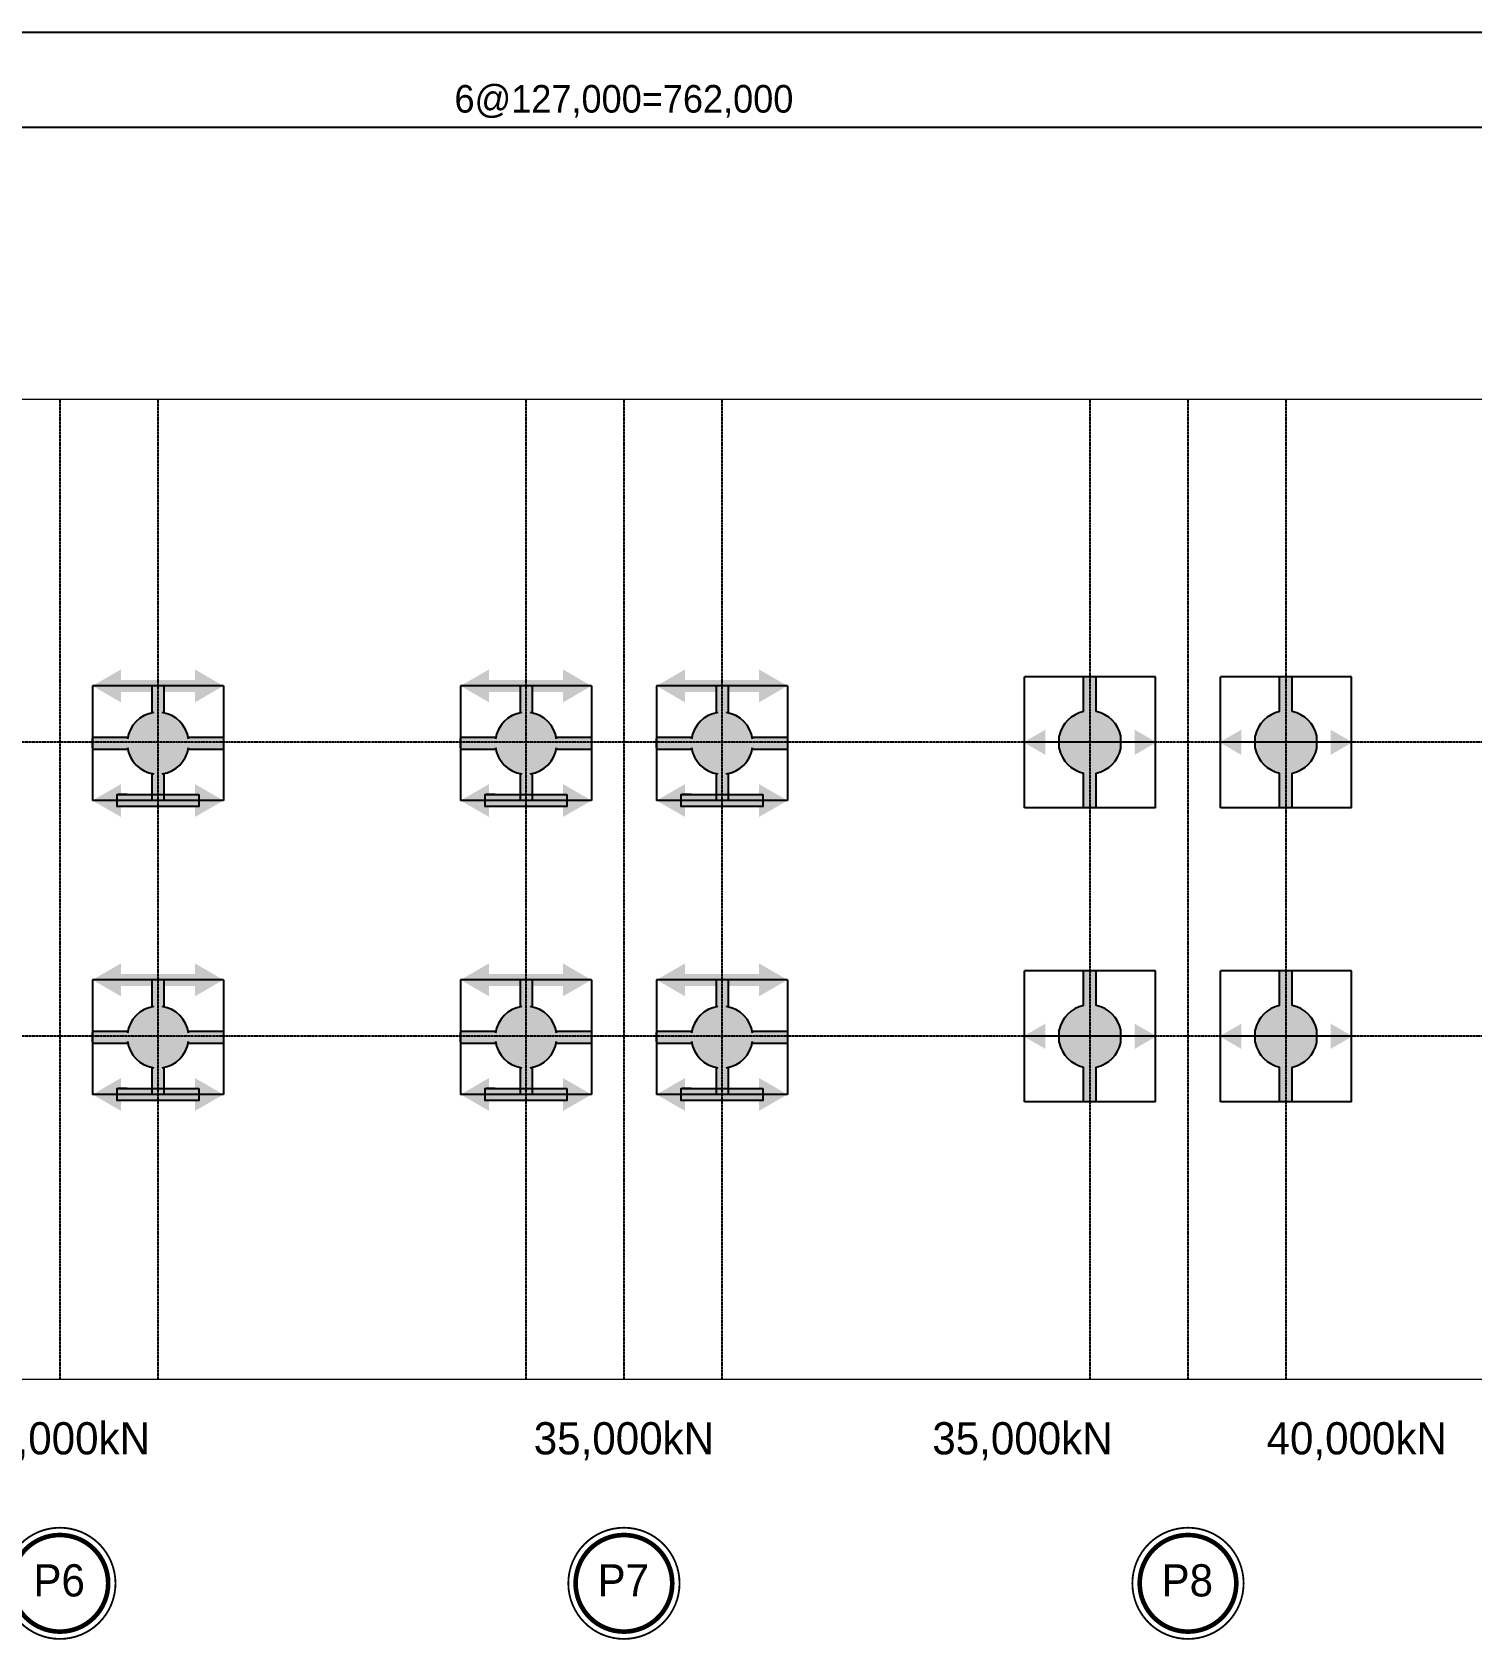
# Model space of a CAD drawing. Header units: millimetres. Extents: x 0 to 253461, y 0 to 44491.
# Drawn here: x 42491 to 58137, y 23949 to 41424 of the extents above; entities that cross this region are included whole.
import ezdxf
from ezdxf.enums import TextEntityAlignment as Align

# ---------------------------------------------------------------- set-up
doc = ezdxf.new("R2010")
doc.units = ezdxf.units.MM
doc.header["$LTSCALE"] = 8
doc.linetypes.add('A-CENTR01', pattern=[2, 1.25, -0.25, 0.25, -0.25])
for name, color, linetype in [('CS-CNTL', 1, 'A-CENTR01'), ('CS-DIML', 1, 'Continuous'), ('CS-DIMT', 3, 'Continuous'), ('CS-LEAD', 1, 'Continuous'), ('CS-PATT', 1, 'Continuous'), ('CS-SYMB', 3, 'Continuous')]:
    doc.layers.add(name, color=color, linetype=linetype)
doc.layers.add('CS-CONC-MAJR', color=4, linetype='Continuous', lineweight=0)
doc.styles.add('-윤고딕150', font='')
doc.styles.add('윤고딕150', font='')
doc.styles.get('-윤고딕150').set_extended_font_data('Dotum')
doc.styles.get('윤고딕150').set_extended_font_data('Dotum')

msp = doc.modelspace()

# ---------------------------------------------------------------- hatches: boundary and pattern name
at = {"layer": 'CS-PATT'}
h = msp.add_hatch(color=256, dxfattribs=at)
h.paths.add_polyline_path([(44124.42951406189, 33899.29325118694, 0.1817326972015464), (43923.87977241444, 34023.7126617362), (43923.87977241444, 34317.80632064792), (43793.42072823556, 34317.806320647), (43793.42072823557, 34023.71266173627, 0.3036810735635769), (43529.66654978827, 33759.95848328681), (43146.909650112, 33759.95848328678), (43146.909650112, 33629.49943910824), (43529.66654978934, 33629.49943910822, 0.1475431865697255), (43620.61551571565, 33458.45659529614)])
h.paths.add_polyline_path([(44187.63395086143, 33629.49943911367), (44570.39085053999, 33629.49943911367), (44570.39085053999, 33759.95848329223), (44187.63395086033, 33759.95848329223, 0.1155701980544457), (44124.42951406189, 33899.29325118694), (43620.61551571565, 33458.45659529614, 0.1494419787368781), (43793.42072823556, 33365.7452606642), (43793.42072823556, 33136.77340642337), (43923.87977241442, 33136.77340642417), (43923.8797724144, 33365.74526066425, 0.3036810735633546)])
for points in [[(44301.26784637529, 34382.92812530405), (44301.26784637529, 34252.68451599612), (43416.03265415853, 34252.68451599068), (43416.03265415853, 34382.92812529861)], [(48301.26784637506, 34382.92812530405), (48301.26784637506, 34252.68451599612), (47416.0326541583, 34252.68451599068), (47416.0326541583, 34382.92812529861)], [(50431.26784637529, 34382.92812530405), (50431.26784637529, 34252.68451599612), (49546.03265415853, 34252.68451599068), (49546.03265415853, 34382.92812529861)], [(54322.13391286157, 33773.34837140115, 0.2998486502418532), (54056.2942695147, 34039.18801474785), (54056.29426951325, 34416.29185206646), (53918.7000304306, 34416.29185206587), (53918.70003043207, 34039.1880147474, 0.2998486502386376), (53652.86038708787, 33773.34837140275), (53652.86038708787, 33635.75413231881, 0.2998486502409599), (53918.70003043472, 33369.91448897342), (53918.7000304356, 32992.81065164378), (54056.29426951853, 32992.8106516435), (54056.29426951766, 33369.91448897414, 0.2998486502422112), (54322.13391286245, 33635.75413232351)], [(56452.13391286157, 33773.34837140115, 0.2998486502418532), (56186.2942695147, 34039.18801474785), (56186.29426951325, 34416.29185206646), (56048.7000304306, 34416.29185206587), (56048.70003043207, 34039.1880147474, 0.2998486502386376), (55782.86038708787, 33773.34837140275), (55782.86038708787, 33635.75413231881, 0.2998486502409599), (56048.70003043472, 33369.91448897342), (56048.7000304356, 32992.81065164378), (56186.29426951853, 32992.8106516435), (56186.29426951766, 33369.91448897414, 0.2998486502422112), (56452.13391286245, 33635.75413232351)], [(44301.26784643409, 33136.77340642649), (44301.26784643409, 33006.52979711855), (43416.03265421733, 33006.52979711311), (43416.03265421733, 33136.77340642105)], [(48301.26784643385, 33136.77340642649), (48301.26784643385, 33006.52979711855), (47416.0326542171, 33006.52979711311), (47416.0326542171, 33136.77340642105)], [(50431.26784643409, 33136.77340642649), (50431.26784643409, 33006.52979711855), (49546.03265421733, 33006.52979711311), (49546.03265421733, 33136.77340642105)], [(44301.26784637529, 31187.92812530405), (44301.26784637529, 31057.68451599612), (43416.03265415853, 31057.68451599068), (43416.03265415853, 31187.92812529861)], [(48301.26784637506, 31187.92812530405), (48301.26784637506, 31057.68451599612), (47416.0326541583, 31057.68451599068), (47416.0326541583, 31187.92812529861)], [(50431.26784637529, 31187.92812530405), (50431.26784637529, 31057.68451599612), (49546.03265415853, 31057.68451599068), (49546.03265415853, 31187.92812529861)], [(54322.13391286157, 30578.34837140109, 0.2998486502418532), (54056.2942695147, 30844.18801474779), (54056.29426951325, 31221.2918520664), (53918.7000304306, 31221.29185206581), (53918.70003043207, 30844.18801474734, 0.2998486502386376), (53652.86038708787, 30578.3483714027), (53652.86038708787, 30440.75413231875, 0.2998486502409599), (53918.70003043472, 30174.91448897337), (53918.7000304356, 29797.81065164373), (54056.29426951853, 29797.81065164344), (54056.29426951766, 30174.91448897409, 0.2998486502422112), (54322.13391286245, 30440.75413232345)], [(56452.13391286157, 30578.34837140109, 0.2998486502418532), (56186.2942695147, 30844.18801474779), (56186.29426951325, 31221.2918520664), (56048.7000304306, 31221.29185206581), (56048.70003043207, 30844.18801474734, 0.2998486502386376), (55782.86038708787, 30578.3483714027), (55782.86038708787, 30440.75413231875, 0.2998486502409599), (56048.70003043472, 30174.91448897337), (56048.7000304356, 29797.81065164373), (56186.29426951853, 29797.81065164344), (56186.29426951766, 30174.91448897409, 0.2998486502422112), (56452.13391286245, 30440.75413232345)], [(44301.26784643409, 29941.77340642649), (44301.26784643409, 29811.52979711855), (43416.03265421733, 29811.52979711311), (43416.03265421733, 29941.77340642105)], [(48301.26784643385, 29941.77340642649), (48301.26784643385, 29811.52979711855), (47416.0326542171, 29811.52979711311), (47416.0326542171, 29941.77340642105)], [(50431.26784643409, 29941.77340642649), (50431.26784643409, 29811.52979711855), (49546.03265421733, 29811.52979711311), (49546.03265421733, 29941.77340642105)]]:
    msp.add_hatch(color=256, dxfattribs=at).paths.add_polyline_path(points)
h = msp.add_hatch(color=256, dxfattribs=at)
h.paths.add_polyline_path([(48124.42951406166, 33899.29325118694, 0.1817326972015464), (47923.87977241421, 34023.7126617362), (47923.87977241421, 34317.80632064792), (47793.42072823532, 34317.806320647), (47793.42072823534, 34023.71266173627, 0.3036810735635769), (47529.66654978804, 33759.95848328681), (47146.90965011177, 33759.95848328678), (47146.90965011177, 33629.49943910824), (47529.66654978911, 33629.49943910822, 0.1475431865697255), (47620.61551571542, 33458.45659529614)])
h.paths.add_polyline_path([(48187.63395086119, 33629.49943911367), (48570.39085053976, 33629.49943911367), (48570.39085053976, 33759.95848329223), (48187.63395086009, 33759.95848329223, 0.1155701980544457), (48124.42951406166, 33899.29325118694), (47620.61551571542, 33458.45659529614, 0.1494419787368781), (47793.42072823532, 33365.7452606642), (47793.42072823532, 33136.77340642337), (47923.87977241419, 33136.77340642417), (47923.87977241417, 33365.74526066425, 0.3036810735633546)])
h = msp.add_hatch(color=256, dxfattribs=at)
h.paths.add_polyline_path([(50254.42951406189, 33899.29325118694, 0.1817326972015464), (50053.87977241444, 34023.7126617362), (50053.87977241444, 34317.80632064792), (49923.42072823556, 34317.806320647), (49923.42072823557, 34023.71266173627, 0.3036810735635769), (49659.66654978827, 33759.95848328681), (49276.909650112, 33759.95848328678), (49276.909650112, 33629.49943910824), (49659.66654978934, 33629.49943910822, 0.1475431865697255), (49750.61551571565, 33458.45659529614)])
h.paths.add_polyline_path([(50317.63395086143, 33629.49943911367), (50700.39085053999, 33629.49943911367), (50700.39085053999, 33759.95848329223), (50317.63395086033, 33759.95848329223, 0.1155701980544457), (50254.42951406189, 33899.29325118694), (49750.61551571565, 33458.45659529614, 0.1494419787368781), (49923.42072823556, 33365.7452606642), (49923.42072823556, 33136.77340642337), (50053.87977241442, 33136.77340642417), (50053.8797724144, 33365.74526066425, 0.3036810735633546)])
h = msp.add_hatch(color=256, dxfattribs=at)
h.paths.add_polyline_path([(44124.42951406189, 30704.29325118694, 0.1817326972015464), (43923.87977241444, 30828.7126617362), (43923.87977241444, 31122.80632064792), (43793.42072823556, 31122.806320647), (43793.42072823557, 30828.71266173627, 0.3036810735635769), (43529.66654978827, 30564.95848328681), (43146.909650112, 30564.95848328678), (43146.909650112, 30434.49943910824), (43529.66654978934, 30434.49943910822, 0.1475431865697255), (43620.61551571565, 30263.45659529614)])
h.paths.add_polyline_path([(44187.63395086143, 30434.49943911367), (44570.39085053999, 30434.49943911367), (44570.39085053999, 30564.95848329223), (44187.63395086033, 30564.95848329223, 0.1155701980544457), (44124.42951406189, 30704.29325118694), (43620.61551571565, 30263.45659529614, 0.1494419787368781), (43793.42072823556, 30170.7452606642), (43793.42072823556, 29941.77340642337), (43923.87977241442, 29941.77340642417), (43923.8797724144, 30170.74526066425, 0.3036810735633546)])
h = msp.add_hatch(color=256, dxfattribs=at)
h.paths.add_polyline_path([(48124.42951406166, 30704.29325118694, 0.1817326972015464), (47923.87977241421, 30828.7126617362), (47923.87977241421, 31122.80632064792), (47793.42072823532, 31122.806320647), (47793.42072823534, 30828.71266173627, 0.3036810735635769), (47529.66654978804, 30564.95848328681), (47146.90965011177, 30564.95848328678), (47146.90965011177, 30434.49943910824), (47529.66654978911, 30434.49943910822, 0.1475431865697255), (47620.61551571542, 30263.45659529614)])
h.paths.add_polyline_path([(48187.63395086119, 30434.49943911367), (48570.39085053976, 30434.49943911367), (48570.39085053976, 30564.95848329223), (48187.63395086009, 30564.95848329223, 0.1155701980544457), (48124.42951406166, 30704.29325118694), (47620.61551571542, 30263.45659529614, 0.1494419787368781), (47793.42072823532, 30170.7452606642), (47793.42072823532, 29941.77340642337), (47923.87977241419, 29941.77340642417), (47923.87977241417, 30170.74526066425, 0.3036810735633546)])
h = msp.add_hatch(color=256, dxfattribs=at)
h.paths.add_polyline_path([(50254.42951406189, 30704.29325118694, 0.1817326972015464), (50053.87977241444, 30828.7126617362), (50053.87977241444, 31122.80632064792), (49923.42072823556, 31122.806320647), (49923.42072823557, 30828.71266173627, 0.3036810735635769), (49659.66654978827, 30564.95848328681), (49276.909650112, 30564.95848328678), (49276.909650112, 30434.49943910824), (49659.66654978934, 30434.49943910822, 0.1475431865697255), (49750.61551571565, 30263.45659529614)])
h.paths.add_polyline_path([(50317.63395086143, 30434.49943911367), (50700.39085053999, 30434.49943911367), (50700.39085053999, 30564.95848329223), (50317.63395086033, 30564.95848329223, 0.1155701980544457), (50254.42951406189, 30704.29325118694), (49750.61551571565, 30263.45659529614, 0.1494419787368781), (49923.42072823556, 30170.7452606642), (49923.42072823556, 29941.77340642337), (50053.87977241442, 29941.77340642417), (50053.8797724144, 30170.74526066425, 0.3036810735633546)])

# ---------------------------------------------------------------- linework, layer by layer
at = {"layer": 'CS-CNTL'}
for p, q in [((42792.49714997417, 37432.05125186025), (42792.49714997417, 26782.05125186016)), ((43857.49714997417, 37432.05125186025), (43857.49714997417, 26782.05125186016)), ((47857.49714997417, 37432.05125186025), (47857.49714997417, 26782.05125186016)), ((48922.49714997417, 37432.05125186025), (48922.49714997417, 26782.05125186016)), ((49987.49714997417, 37432.05125186025), (49987.49714997417, 26782.05125186016)), ((53987.49714997417, 37432.05125186025), (53987.49714997417, 26782.05125186016)), ((55052.49714997417, 37432.05125186025), (55052.49714997417, 26782.05125186016)), ((56117.49714997417, 37432.05125186025), (56117.49714997417, 26782.05125186016)), ((73264.99714997418, 33704.55125186016), (18272.49714997417, 33704.55125186016)), ((73264.99714997418, 30509.55125186016), (18272.49714997417, 30509.55125186016))]:
    msp.add_line(p, q, dxfattribs=at)
at = {"layer": 'CS-CONC-MAJR'}
msp.add_lwpolyline([(36662.49714997417, 26782.05125186016), (73264.99714997418, 26782.05125186016), (73264.99714997418, 37432.05125186025), (36662.49714997441, 37432.05125186025)], dxfattribs=at)
at = {"layer": 'CS-DIML'}
for p, q in [((179.9971499741741, 41423.66257074878), (73144.99714997418, 41423.66257074878)), ((30652.49714997394, 40390.38458519356), (67192.49714997418, 40390.38458519356))]:
    msp.add_line(p, q, dxfattribs=at)
at = {"layer": 'CS-LEAD'}
for points, const_width in [([(42792.49714997441, 25167.73828407236, 0.9999999999999999), (42792.49714997441, 23958.86421964814)], 19.82216591591592), ([(42792.49714997441, 23958.86421964814, 0.9999999999999999), (42792.49714997441, 25167.73828407236)], 19.82216591591592), ([(48922.49714997441, 25167.73828407236, 0.9999999999999999), (48922.49714997441, 23958.86421964814)], 19.82216591591592), ([(48922.49714997441, 23958.86421964814, 0.9999999999999999), (48922.49714997441, 25167.73828407236)], 19.82216591591592), ([(55052.49714997417, 25167.73828407236, 0.9999999999999999), (55052.49714997417, 23958.86421964814)], 19.82216591591592), ([(55052.49714997417, 23958.86421964814, 0.9999999999999999), (55052.49714997417, 25167.73828407236)], 19.82216591591592), ([(42792.49714997441, 25088.44962040868, 0.9999999999999999), (42792.49714997441, 24038.15288331182)], 50.13841966966968), ([(42792.49714997441, 24038.15288331182, 0.9999999999999999), (42792.49714997441, 25088.44962040868)], 50.13841966966968), ([(48922.49714997441, 25088.44962040868, 0.9999999999999999), (48922.49714997441, 24038.15288331182)], 50.13841966966968), ([(48922.49714997441, 24038.15288331182, 0.9999999999999999), (48922.49714997441, 25088.44962040868)], 50.13841966966968), ([(55052.49714997417, 25088.44962040868, 0.9999999999999999), (55052.49714997417, 24038.15288331182)], 50.13841966966968), ([(55052.49714997417, 24038.15288331182, 0.9999999999999999), (55052.49714997417, 25088.44962040868)], 50.13841966966968)]:
    msp.add_lwpolyline(points, format="xyb", dxfattribs=dict(at, const_width=const_width))
at = {"layer": 'CS-SYMB'}
for p, q in [((44570.39085053999, 34317.80632065251), (43146.909650112, 34317.80632064237)), ((43146.909650112, 34317.80632064707), (43146.909650112, 33071.65160175753)), ((43793.42072823556, 34317.80632064744), (43793.42072823557, 34023.71266173627)), ((43908.49643908108, 34317.80632064744), (43808.8040615689, 34317.80632064273)), ((43923.87977241442, 34317.80632064744), (43923.87977241444, 34023.7126617362)), ((44570.39085053999, 34317.80632065251), (44570.39085053999, 33071.65160176297)), ((48570.39085053976, 34317.80632065251), (47146.90965011177, 34317.80632064237)), ((47146.90965011177, 34317.80632064707), (47146.90965011177, 33071.65160175753)), ((47793.42072823532, 34317.80632064744), (47793.42072823534, 34023.71266173627)), ((47908.49643908085, 34317.80632064744), (47808.80406156867, 34317.80632064273)), ((47923.87977241419, 34317.80632064744), (47923.87977241421, 34023.7126617362)), ((48570.39085053976, 34317.80632065251), (48570.39085053976, 33071.65160176297)), ((50700.39085053999, 34317.80632065251), (49276.909650112, 34317.80632064237)), ((49276.909650112, 34317.80632064707), (49276.909650112, 33071.65160175753)), ((49923.42072823556, 34317.80632064744), (49923.42072823557, 34023.71266173627)), ((50038.49643908108, 34317.80632064744), (49938.8040615689, 34317.80632064273)), ((50053.87977241442, 34317.80632064744), (50053.87977241444, 34023.7126617362)), ((50700.39085053999, 34317.80632065251), (50700.39085053999, 33071.65160176297)), ((54699.23775019267, 34416.2918520691), (53275.75654976234, 34416.29185206367)), ((53275.75654976234, 32992.81065164114), (53275.75654976234, 34416.29185207441)), ((53918.70003043207, 34039.1880147474), (53918.7000304306, 34416.29185206617)), ((54056.2942695147, 34039.188014748), (54056.29426951325, 34416.29185206676)), ((54699.23775019267, 32992.81065164114), (54699.23775019267, 34416.29185207441)), ((56829.23775019267, 34416.2918520691), (55405.75654976234, 34416.29185206367)), ((55405.75654976234, 32992.81065164114), (55405.75654976234, 34416.29185207441)), ((56048.70003043207, 34039.1880147474), (56048.7000304306, 34416.29185206617)), ((56186.2942695147, 34039.188014748), (56186.29426951325, 34416.29185206676)), ((56829.23775019267, 32992.81065164114), (56829.23775019267, 34416.29185207441)), ((43146.9096501073, 33759.9584832868), (43529.66654978826, 33759.95848328681)), ((43146.9096501073, 33644.88277244158), (43146.909650112, 33744.57514995345)), ((44187.63395086033, 33759.95848329223), (44570.39085053999, 33759.95848329224)), ((44570.39085053999, 33744.5751499589), (44570.39085053999, 33644.88277244702)), ((47146.90965010707, 33759.9584832868), (47529.66654978802, 33759.95848328681)), ((47146.90965010707, 33644.88277244158), (47146.90965011177, 33744.57514995345)), ((48187.63395086009, 33759.95848329223), (48570.39085053976, 33759.95848329224)), ((48570.39085053976, 33744.5751499589), (48570.39085053976, 33644.88277244702)), ((49276.9096501073, 33759.9584832868), (49659.66654978826, 33759.95848328681)), ((49276.9096501073, 33644.88277244158), (49276.909650112, 33744.57514995345)), ((50317.63395086033, 33759.95848329223), (50700.39085053999, 33759.95848329224)), ((50700.39085053999, 33744.5751499589), (50700.39085053999, 33644.88277244702)), ((53652.86038708787, 33635.75413231881), (53652.86038708787, 33773.34837140275)), ((53652.86038708726, 33773.34837140203), (53652.86038708787, 33773.34837140115)), ((54322.13391286245, 33635.75413231939), (54322.13391286157, 33773.34837140115)), ((54322.13391286245, 33773.34837140203), (54322.13391286157, 33773.34837140115)), ((55782.86038708787, 33635.75413231881), (55782.86038708787, 33773.34837140275)), ((55782.86038708726, 33773.34837140203), (55782.86038708787, 33773.34837140115)), ((56452.13391286245, 33635.75413231939), (56452.13391286157, 33773.34837140115)), ((56452.13391286245, 33773.34837140203), (56452.13391286157, 33773.34837140115)), ((43146.9096501073, 33629.49943910824), (43529.66654978934, 33629.49943910822)), ((44187.63395086141, 33629.49943911367), (44570.39085053999, 33629.49943911367)), ((47146.90965010707, 33629.49943910824), (47529.66654978911, 33629.49943910822)), ((48187.63395086118, 33629.49943911367), (48570.39085053976, 33629.49943911367)), ((49276.9096501073, 33629.49943910824), (49659.66654978934, 33629.49943910822)), ((50317.63395086141, 33629.49943911367), (50700.39085053999, 33629.49943911367)), ((54709.86690515897, 33704.551251861), (53265.12739479134, 33704.551251861)), ((53652.86038708726, 33635.75413231939), (53652.86038708787, 33635.75413231881)), ((54322.13391286245, 33635.75413231939), (54322.13391286157, 33635.75413231881)), ((56839.86690515897, 33704.551251861), (55395.12739479134, 33704.551251861)), ((55782.86038708726, 33635.75413231939), (55782.86038708787, 33635.75413231881)), ((56452.13391286245, 33635.75413231939), (56452.13391286157, 33635.75413231881)), ((43793.42072823556, 33365.7452606642), (43793.42072823556, 33071.6516017579)), ((43923.8797724144, 33365.74526066426), (43923.87977241442, 33071.6516017579)), ((47793.42072823532, 33365.7452606642), (47793.42072823532, 33071.6516017579)), ((47923.87977241417, 33365.74526066426), (47923.87977241419, 33071.6516017579)), ((49923.42072823556, 33365.7452606642), (49923.42072823556, 33071.6516017579)), ((50053.8797724144, 33365.74526066426), (50053.87977241442, 33071.6516017579)), ((53918.7000304359, 32992.8106516432), (53918.70003043472, 33369.91448897342)), ((54056.29426951853, 32992.81065164394), (54056.29426951766, 33369.91448897414)), ((56048.7000304359, 32992.8106516432), (56048.70003043472, 33369.91448897342)), ((56186.29426951853, 32992.81065164394), (56186.29426951766, 33369.91448897414)), ((44570.39085053999, 33071.65160176782), (43146.909650112, 33071.65160176722)), ((43524.12976737605, 33136.7734064115), (43424.43738986445, 33136.7734064115)), ((48570.39085053976, 33071.65160176782), (47146.90965011177, 33071.65160176722)), ((47524.12976737582, 33136.7734064115), (47424.43738986422, 33136.7734064115)), ((50700.39085053999, 33071.65160176782), (49276.909650112, 33071.65160176722)), ((49654.12976737605, 33136.7734064115), (49554.43738986445, 33136.7734064115)), ((54699.23775019267, 32992.81065164114), (53275.75654976234, 32992.81065164628)), ((56829.23775019267, 32992.81065164114), (55405.75654976234, 32992.81065164628)), ((44570.39085053999, 31122.80632065251), (43146.909650112, 31122.80632064237)), ((43146.909650112, 31122.80632064707), (43146.909650112, 29876.65160175753)), ((43793.42072823556, 31122.80632064744), (43793.42072823557, 30828.71266173627)), ((43908.49643908108, 31122.80632064744), (43808.8040615689, 31122.80632064273)), ((43923.87977241442, 31122.80632064744), (43923.87977241444, 30828.7126617362)), ((44570.39085053999, 31122.80632065251), (44570.39085053999, 29876.65160176297)), ((48570.39085053976, 31122.80632065251), (47146.90965011177, 31122.80632064237)), ((47146.90965011177, 31122.80632064707), (47146.90965011177, 29876.65160175753)), ((47793.42072823532, 31122.80632064744), (47793.42072823534, 30828.71266173627)), ((47908.49643908085, 31122.80632064744), (47808.80406156867, 31122.80632064273)), ((47923.87977241419, 31122.80632064744), (47923.87977241421, 30828.7126617362)), ((48570.39085053976, 31122.80632065251), (48570.39085053976, 29876.65160176297)), ((50700.39085053999, 31122.80632065251), (49276.909650112, 31122.80632064237)), ((49276.909650112, 31122.80632064707), (49276.909650112, 29876.65160175753)), ((49923.42072823556, 31122.80632064744), (49923.42072823557, 30828.71266173627)), ((50038.49643908108, 31122.80632064744), (49938.8040615689, 31122.80632064273)), ((50053.87977241442, 31122.80632064744), (50053.87977241444, 30828.7126617362)), ((50700.39085053999, 31122.80632065251), (50700.39085053999, 29876.65160176297)), ((54699.23775019267, 31221.29185206904), (53275.75654976234, 31221.29185206361)), ((53275.75654976234, 29797.81065164108), (53275.75654976234, 31221.29185207435)), ((53918.70003043207, 30844.18801474734), (53918.7000304306, 31221.29185206611)), ((54056.2942695147, 30844.18801474794), (54056.29426951325, 31221.2918520667)), ((54699.23775019267, 29797.81065164108), (54699.23775019267, 31221.29185207435)), ((56829.23775019267, 31221.29185206904), (55405.75654976234, 31221.29185206361)), ((55405.75654976234, 29797.81065164108), (55405.75654976234, 31221.29185207435)), ((56048.70003043207, 30844.18801474734), (56048.7000304306, 31221.29185206611)), ((56186.2942695147, 30844.18801474794), (56186.29426951325, 31221.2918520667)), ((56829.23775019267, 29797.81065164108), (56829.23775019267, 31221.29185207435)), ((43146.9096501073, 30564.9584832868), (43529.66654978826, 30564.95848328681)), ((43146.9096501073, 30449.88277244158), (43146.909650112, 30549.57514995345)), ((43146.9096501073, 30434.49943910824), (43529.66654978934, 30434.49943910822)), ((44187.63395086033, 30564.95848329223), (44570.39085053999, 30564.95848329224)), ((44187.63395086141, 30434.49943911367), (44570.39085053999, 30434.49943911367)), ((44570.39085053999, 30549.5751499589), (44570.39085053999, 30449.88277244702)), ((47146.90965010707, 30564.9584832868), (47529.66654978802, 30564.95848328681)), ((47146.90965010707, 30449.88277244158), (47146.90965011177, 30549.57514995345)), ((47146.90965010707, 30434.49943910824), (47529.66654978911, 30434.49943910822)), ((48187.63395086009, 30564.95848329223), (48570.39085053976, 30564.95848329224)), ((48187.63395086118, 30434.49943911367), (48570.39085053976, 30434.49943911367)), ((48570.39085053976, 30549.5751499589), (48570.39085053976, 30449.88277244702)), ((49276.9096501073, 30564.9584832868), (49659.66654978826, 30564.95848328681)), ((49276.9096501073, 30449.88277244158), (49276.909650112, 30549.57514995345)), ((49276.9096501073, 30434.49943910824), (49659.66654978934, 30434.49943910822)), ((50317.63395086033, 30564.95848329223), (50700.39085053999, 30564.95848329224)), ((50317.63395086141, 30434.49943911367), (50700.39085053999, 30434.49943911367)), ((50700.39085053999, 30549.5751499589), (50700.39085053999, 30449.88277244702)), ((54709.86690515897, 30509.55125186094), (53265.12739479134, 30509.55125186094)), ((53652.86038708787, 30440.75413231875), (53652.86038708787, 30578.3483714027)), ((53652.86038708726, 30578.34837140197), (53652.86038708787, 30578.34837140109)), ((53652.86038708726, 30440.75413231933), (53652.86038708787, 30440.75413231875)), ((54322.13391286245, 30440.75413231933), (54322.13391286157, 30578.34837140109)), ((54322.13391286245, 30578.34837140197), (54322.13391286157, 30578.34837140109)), ((54322.13391286245, 30440.75413231933), (54322.13391286157, 30440.75413231875)), ((56839.86690515897, 30509.55125186094), (55395.12739479134, 30509.55125186094)), ((55782.86038708787, 30440.75413231875), (55782.86038708787, 30578.3483714027)), ((55782.86038708726, 30578.34837140197), (55782.86038708787, 30578.34837140109)), ((55782.86038708726, 30440.75413231933), (55782.86038708787, 30440.75413231875)), ((56452.13391286245, 30440.75413231933), (56452.13391286157, 30578.34837140109)), ((56452.13391286245, 30578.34837140197), (56452.13391286157, 30578.34837140109)), ((56452.13391286245, 30440.75413231933), (56452.13391286157, 30440.75413231875)), ((43793.42072823556, 30170.7452606642), (43793.42072823556, 29876.6516017579)), ((43923.8797724144, 30170.74526066426), (43923.87977241442, 29876.6516017579)), ((47793.42072823532, 30170.7452606642), (47793.42072823532, 29876.6516017579)), ((47923.87977241417, 30170.74526066426), (47923.87977241419, 29876.6516017579)), ((49923.42072823556, 30170.7452606642), (49923.42072823556, 29876.6516017579)), ((50053.8797724144, 30170.74526066426), (50053.87977241442, 29876.6516017579)), ((53918.7000304359, 29797.81065164314), (53918.70003043472, 30174.91448897337)), ((54056.29426951853, 29797.81065164388), (54056.29426951766, 30174.91448897409)), ((56048.7000304359, 29797.81065164314), (56048.70003043472, 30174.91448897337)), ((56186.29426951853, 29797.81065164388), (56186.29426951766, 30174.91448897409)), ((43524.12976737605, 29941.7734064115), (43424.43738986445, 29941.7734064115)), ((47524.12976737582, 29941.7734064115), (47424.43738986422, 29941.7734064115)), ((49654.12976737605, 29941.7734064115), (49554.43738986445, 29941.7734064115)), ((44570.39085053999, 29876.65160176782), (43146.909650112, 29876.65160176722)), ((48570.39085053976, 29876.65160176782), (47146.90965011177, 29876.65160176722)), ((50700.39085053999, 29876.65160176782), (49276.909650112, 29876.65160176722)), ((54699.23775019267, 29797.81065164108), (53275.75654976234, 29797.81065164622)), ((56829.23775019267, 29797.81065164108), (55405.75654976234, 29797.81065164622))]:
    msp.add_line(p, q, dxfattribs=at)
for points in [[(44301.26784643409, 33136.77340642649), (44301.26784643409, 33006.52979711855), (43416.03265421733, 33006.52979711311), (43416.03265421733, 33136.77340642105)], [(48301.26784643385, 33136.77340642649), (48301.26784643385, 33006.52979711855), (47416.0326542171, 33006.52979711311), (47416.0326542171, 33136.77340642105)], [(50431.26784643409, 33136.77340642649), (50431.26784643409, 33006.52979711855), (49546.03265421733, 33006.52979711311), (49546.03265421733, 33136.77340642105)], [(44301.26784643409, 29941.77340642649), (44301.26784643409, 29811.52979711855), (43416.03265421733, 29811.52979711311), (43416.03265421733, 29941.77340642105)], [(48301.26784643385, 29941.77340642649), (48301.26784643385, 29811.52979711855), (47416.0326542171, 29811.52979711311), (47416.0326542171, 29941.77340642105)], [(50431.26784643409, 29941.77340642649), (50431.26784643409, 29811.52979711855), (49546.03265421733, 29811.52979711311), (49546.03265421733, 29941.77340642105)]]:
    msp.add_lwpolyline(points, close=True, dxfattribs=at)
for centre, radius, start, end in [((43858.65025032483, 33694.72896120024), 335.3880823320602, 97.66225566149566, 172.3377443393445), ((43858.65025032483, 33694.72896120024), 335.3880823320602, 7.662255658975037, 82.33774433934454), ((47858.6502503246, 33694.72896120024), 335.3880823320602, 97.66225566149566, 172.3377443393445), ((47858.6502503246, 33694.72896120024), 335.3880823320602, 7.662255658975037, 82.33774433934454), ((49988.65025032483, 33694.72896120024), 335.3880823320602, 97.66225566149566, 172.3377443393445), ((49988.65025032483, 33694.72896120024), 335.3880823320602, 7.662255658975037, 82.33774433934454), ((53987.49714997456, 33704.5512518607), 341.6354881049172, 101.6174235756204, 168.3825764243796), ((53987.49714997456, 33704.5512518607), 341.6354881049172, 11.61742357562037, 78.38257642480896), ((56117.49714997456, 33704.5512518607), 341.6354881049172, 101.6174235756204, 168.3825764243796), ((56117.49714997456, 33704.5512518607), 341.6354881049172, 11.61742357562037, 78.38257642480896), ((43858.65025032483, 33694.72896120024), 335.3880823320602, 187.6622556606555, 262.3377443393445), ((43858.65025032483, 33694.72896120024), 335.3880823320602, 277.6622556606555, 352.3377443393445), ((47858.6502503246, 33694.72896120024), 335.3880823320602, 187.6622556606555, 262.3377443393445), ((47858.6502503246, 33694.72896120024), 335.3880823320602, 277.6622556606555, 352.3377443393445), ((49988.65025032483, 33694.72896120024), 335.3880823320602, 187.6622556606555, 262.3377443393445), ((49988.65025032483, 33694.72896120024), 335.3880823320602, 277.6622556606555, 352.3377443393445), ((53987.49714997456, 33704.5512518607), 341.6354881049172, 191.6174235756204, 258.382576424809), ((53987.49714997456, 33704.5512518607), 341.6354881049172, 281.6174235756204, 348.3825764243796), ((56117.49714997456, 33704.5512518607), 341.6354881049172, 191.6174235756204, 258.382576424809), ((56117.49714997456, 33704.5512518607), 341.6354881049172, 281.6174235756204, 348.3825764243796), ((43858.65025032483, 30499.72896120024), 335.3880823320602, 97.66225566149566, 172.3377443393445), ((43858.65025032483, 30499.72896120024), 335.3880823320602, 7.662255658975037, 82.33774433934454), ((47858.6502503246, 30499.72896120024), 335.3880823320602, 97.66225566149566, 172.3377443393445), ((47858.6502503246, 30499.72896120024), 335.3880823320602, 7.662255658975037, 82.33774433934454), ((49988.65025032483, 30499.72896120024), 335.3880823320602, 97.66225566149566, 172.3377443393445), ((49988.65025032483, 30499.72896120024), 335.3880823320602, 7.662255658975037, 82.33774433934454), ((53987.49714997456, 30509.55125186064), 341.6354881049172, 101.6174235756204, 168.3825764243796), ((53987.49714997456, 30509.55125186064), 341.6354881049172, 11.61742357562037, 78.38257642480896), ((56117.49714997456, 30509.55125186064), 341.6354881049172, 101.6174235756204, 168.3825764243796), ((56117.49714997456, 30509.55125186064), 341.6354881049172, 11.61742357562037, 78.38257642480896), ((43858.65025032483, 30499.72896120024), 335.3880823320602, 187.6622556606555, 262.3377443393445), ((43858.65025032483, 30499.72896120024), 335.3880823320602, 277.6622556606555, 352.3377443393445), ((47858.6502503246, 30499.72896120024), 335.3880823320602, 187.6622556606555, 262.3377443393445), ((47858.6502503246, 30499.72896120024), 335.3880823320602, 277.6622556606555, 352.3377443393445), ((49988.65025032483, 30499.72896120024), 335.3880823320602, 187.6622556606555, 262.3377443393445), ((49988.65025032483, 30499.72896120024), 335.3880823320602, 277.6622556606555, 352.3377443393445), ((53987.49714997456, 30509.55125186064), 341.6354881049172, 191.6174235756204, 258.382576424809), ((53987.49714997456, 30509.55125186064), 341.6354881049172, 281.6174235756204, 348.3825764243796), ((56117.49714997456, 30509.55125186064), 341.6354881049172, 191.6174235756204, 258.382576424809), ((56117.49714997456, 30509.55125186064), 341.6354881049172, 281.6174235756204, 348.3825764243796)]:
    msp.add_arc(centre, radius, start, end, dxfattribs=at)
for points in [[(43457.57114484688, 34138.44582302165), (43457.57114484688, 34497.16681824367), (43146.909650112, 34317.80632063266)], [(44259.72935580485, 34138.44582302708), (44259.72935580485, 34497.16681824911), (44570.39085053999, 34317.8063206381)], [(47457.57114484665, 34138.44582302165), (47457.57114484665, 34497.16681824367), (47146.90965011177, 34317.80632063266)], [(48259.72935580461, 34138.44582302708), (48259.72935580461, 34497.16681824911), (48570.39085053976, 34317.8063206381)], [(49587.57114484688, 34138.44582302165), (49587.57114484688, 34497.16681824367), (49276.909650112, 34317.80632063266)], [(50389.72935580485, 34138.44582302708), (50389.72935580485, 34497.16681824911), (50700.39085053999, 34317.8063206381)], [(53501.48758318019, 33841.01387025103), (53501.48758318019, 33568.08863347112), (53265.12739479134, 33704.551251861)], [(54473.50671677013, 33841.01387024706), (54473.50671676837, 33568.08863346729), (54709.8669051584, 33704.55125185528)], [(55631.48758318019, 33841.01387025103), (55631.48758318019, 33568.08863347112), (55395.12739479134, 33704.551251861)], [(56603.50671677013, 33841.01387024706), (56603.50671676837, 33568.08863346729), (56839.8669051584, 33704.55125185528)], [(43457.57114484688, 32892.29110414652), (43457.57114484688, 33251.01209936853), (43146.909650112, 33071.65160175753)], [(44259.72935580485, 32892.29110415195), (44259.72935580485, 33251.01209937397), (44570.39085053999, 33071.65160176297)], [(47457.57114484665, 32892.29110414652), (47457.57114484665, 33251.01209936853), (47146.90965011177, 33071.65160175753)], [(48259.72935580461, 32892.29110415195), (48259.72935580461, 33251.01209937397), (48570.39085053976, 33071.65160176297)], [(49587.57114484688, 32892.29110414652), (49587.57114484688, 33251.01209936853), (49276.909650112, 33071.65160175753)], [(50389.72935580485, 32892.29110415195), (50389.72935580485, 33251.01209937397), (50700.39085053999, 33071.65160176297)], [(43457.57114484688, 30943.44582302165), (43457.57114484688, 31302.16681824367), (43146.909650112, 31122.80632063266)], [(44259.72935580485, 30943.44582302708), (44259.72935580485, 31302.16681824911), (44570.39085053999, 31122.8063206381)], [(47457.57114484665, 30943.44582302165), (47457.57114484665, 31302.16681824367), (47146.90965011177, 31122.80632063266)], [(48259.72935580461, 30943.44582302708), (48259.72935580461, 31302.16681824911), (48570.39085053976, 31122.8063206381)], [(49587.57114484688, 30943.44582302165), (49587.57114484688, 31302.16681824367), (49276.909650112, 31122.80632063266)], [(50389.72935580485, 30943.44582302708), (50389.72935580485, 31302.16681824911), (50700.39085053999, 31122.8063206381)], [(53501.48758318019, 30646.01387025097), (53501.48758318019, 30373.08863347107), (53265.12739479134, 30509.55125186094)], [(54473.50671677013, 30646.01387024701), (54473.50671676837, 30373.08863346723), (54709.8669051584, 30509.55125185522)], [(55631.48758318019, 30646.01387025097), (55631.48758318019, 30373.08863347107), (55395.12739479134, 30509.55125186094)], [(56603.50671677013, 30646.01387024701), (56603.50671676837, 30373.08863346723), (56839.8669051584, 30509.55125185522)], [(43457.57114484688, 29697.29110414652), (43457.57114484688, 30056.01209936853), (43146.909650112, 29876.65160175753)], [(44259.72935580485, 29697.29110415195), (44259.72935580485, 30056.01209937397), (44570.39085053999, 29876.65160176297)], [(47457.57114484665, 29697.29110414652), (47457.57114484665, 30056.01209936853), (47146.90965011177, 29876.65160175753)], [(48259.72935580461, 29697.29110415195), (48259.72935580461, 30056.01209937397), (48570.39085053976, 29876.65160176297)], [(49587.57114484688, 29697.29110414652), (49587.57114484688, 30056.01209936853), (49276.909650112, 29876.65160175753)], [(50389.72935580485, 29697.29110415195), (50389.72935580485, 30056.01209937397), (50700.39085053999, 29876.65160176297)]]:
    msp.add_solid(points, dxfattribs=at)

# ---------------------------------------------------------------- texts
at = {"layer": 'CS-DIMT', "style": '-윤고딕150'}
for s, p in [('35,000kN', (42792.4971499742, 26116.63275057444)), ('35,000kN', (48922.4971499742, 26116.63275057444)), ('35,000kN', (53253.7840988276, 26116.63275057444)), ('40,000kN', (56886.21337328208, 26116.63275057444))]:
    msp.add_text(s, height=349.9999938632052, dxfattribs=at).set_placement(p, align=Align.MIDDLE)
at = {"layer": 'CS-DIMT', "style": '윤고딕150'}
for s, p in [('P6', (42784.76765155706, 24595.57928914116)), ('P7', (48914.76765155706, 24595.57928914116)), ('P8', (55044.76765155682, 24595.57928914116))]:
    msp.add_text(s, height=349.802927927928, dxfattribs=at).set_placement(p, align=Align.MIDDLE_CENTER)
at = {"layer": 'CS-DIMT', "insert": (48922.49714997406, 40668.95601376499), "char_height": 300, "attachment_point": 5, "style": '윤고딕150'}
msp.add_mtext('\\A1;6@127,000=762,000', dxfattribs=at)

doc.saveas('drawing.dxf')
